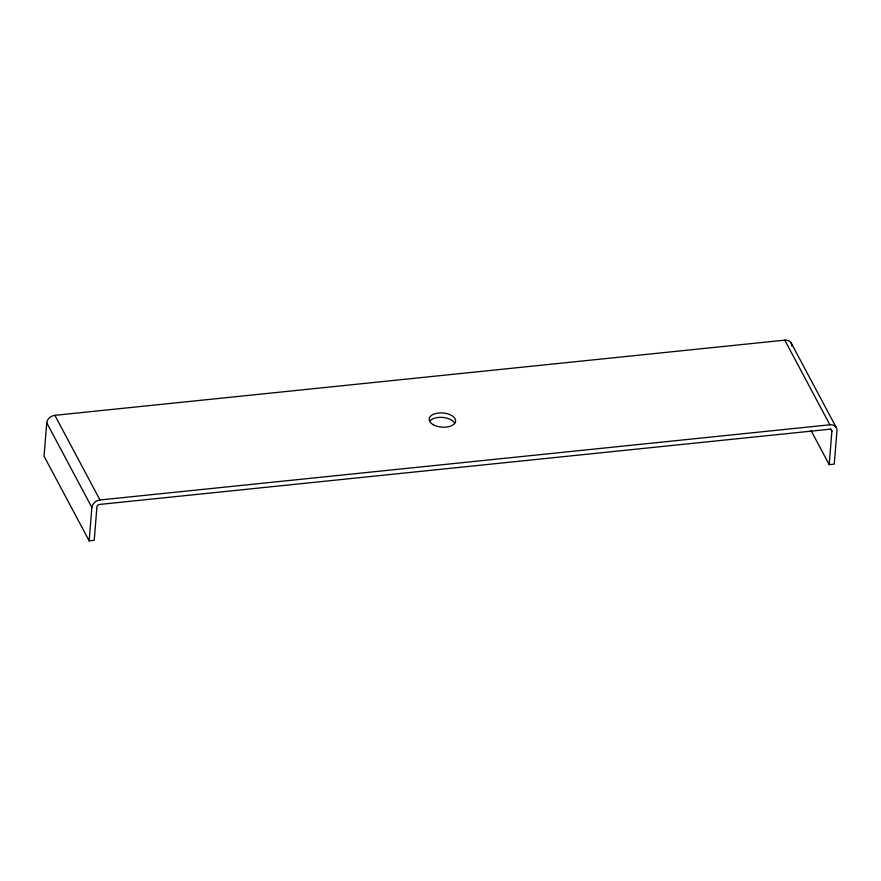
<?xml version="1.0" encoding="UTF-8"?>
<svg xmlns="http://www.w3.org/2000/svg" width="881" height="881" viewBox="0 0 881 881"><rect width="100%" height="100%" fill="white"/><g stroke="black" fill="none" stroke-linecap="round" stroke-linejoin="round"><path stroke-width="1.32" d="M46.737 422.792L44.05 456.204L89.168 540.857L94.234 540.339L96.921 506.927A2.654 2.114 -28.1 0 1 99.63 504.439L829.528 429.245A2.654 2.114 -28.1 0 1 831.884 431.216L829.197 464.628L834.263 464.1L836.95 430.688A7.951 6.343 -28.1 0 0 829.88 424.796L784.773 340.143L54.875 415.325A7.951 6.343 -28.1 0 0 46.737 422.792L91.855 507.445L89.168 540.857M91.855 507.445A7.951 6.343 -28.1 0 1 99.993 499.979L829.88 424.796M791.083 342.797L836.201 427.461M830.596 428.794L831.884 431.216M811.148 430.765L829.197 464.628M54.875 415.325L99.993 499.979M784.773 340.143A7.951 6.343 -28.1 0 1 791.832 346.035M430.402 420.446A13.248 7.114 4.6 0 1 443.396 417.495A13.248 7.114 4.6 0 1 454.695 423.21M433.287 424.719A13.248 7.114 4.6 0 0 455.235 422.462A13.248 7.114 4.6 0 0 438.617 413.002A13.248 7.114 4.6 0 0 433.287 424.719"/></g></svg>
